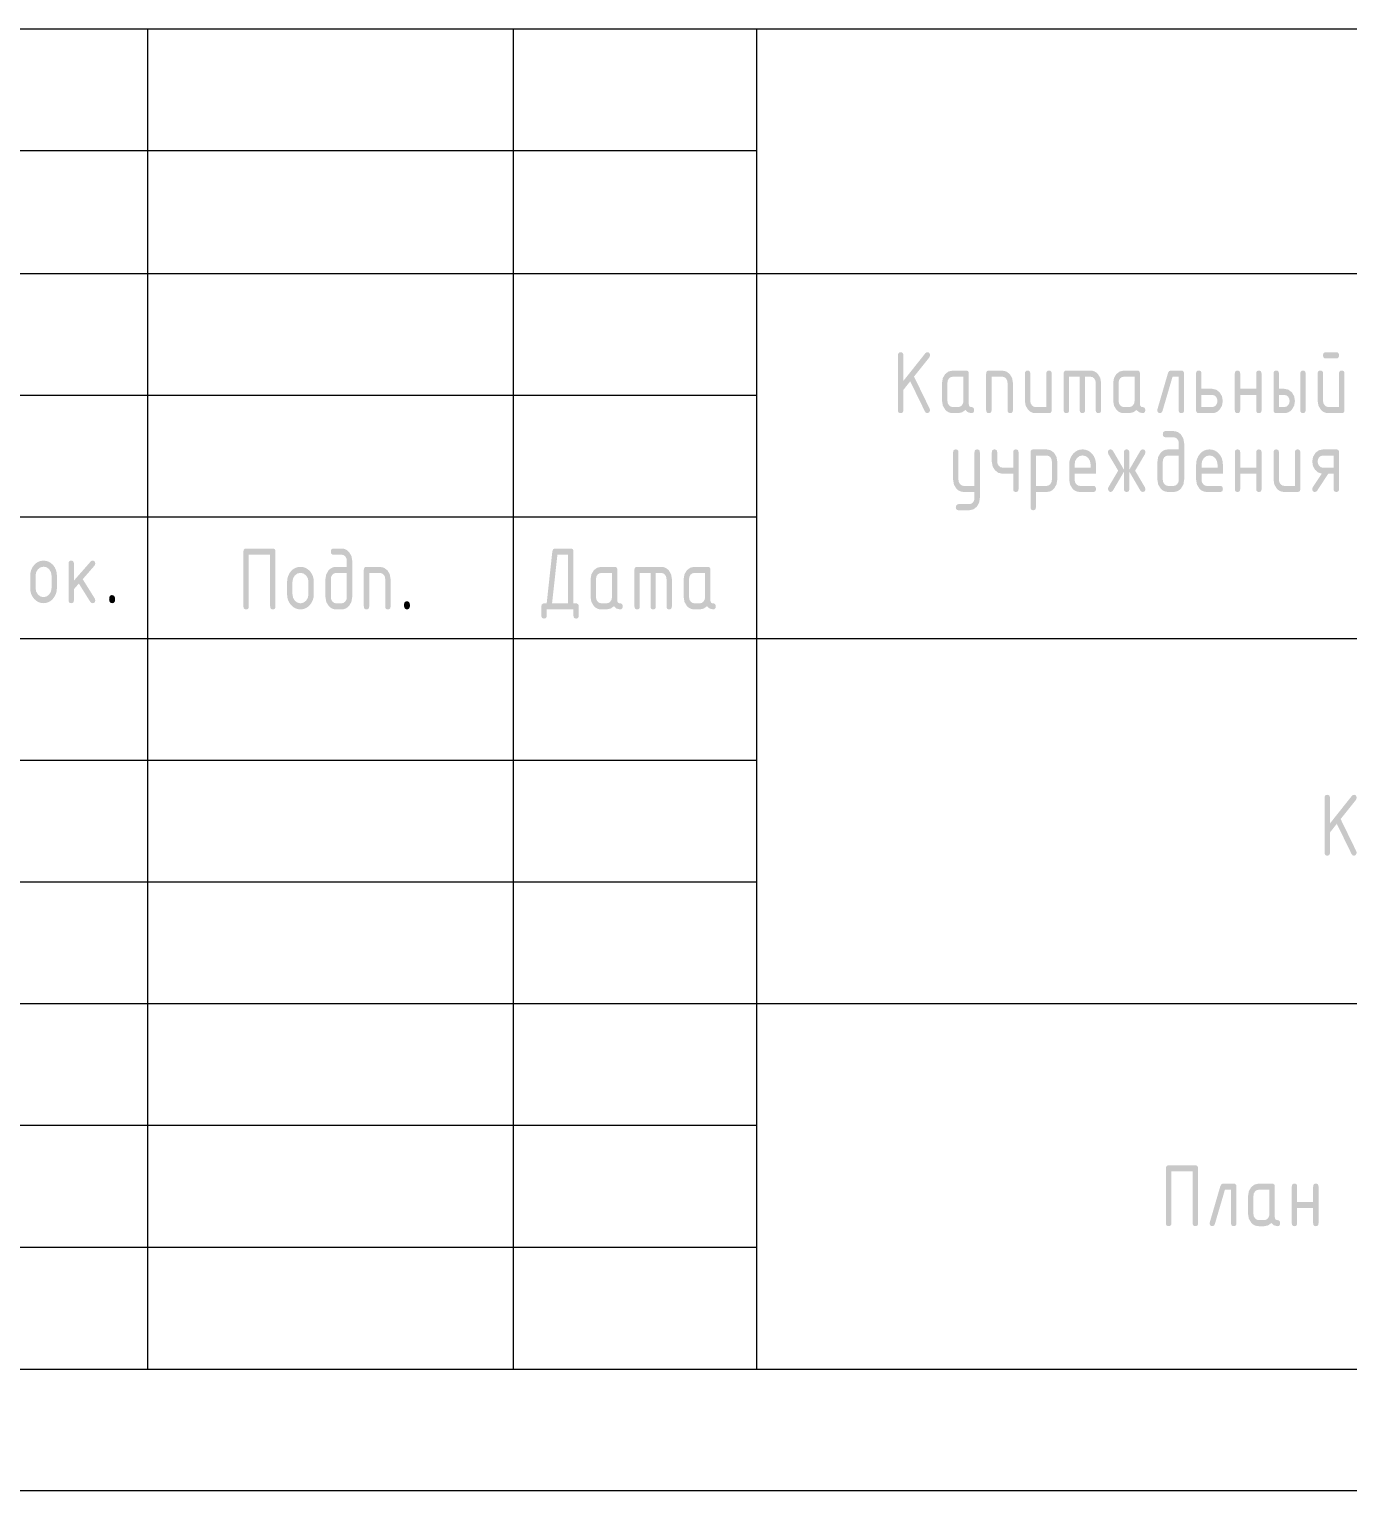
# Model space of a CAD drawing. Header units: millimetres. Extents: x 0 to 1189, y 0 to 841.
# Drawn here: x 1034.3 to 1088.4, y 0 to 60 of the extents above; entities that cross this region are included whole.
import ezdxf

# ---------------------------------------------------------------- set-up
doc = ezdxf.new("R2010")
doc.units = ezdxf.units.MM

msp = doc.modelspace()

# ---------------------------------------------------------------- hatches: boundary and pattern name
h = msp.add_hatch(color=7)
h.dxf.hatch_style = 2
h.paths.add_polyline_path([(1070.438742, 45.529523), (1070.15652, 45.172887), (1070.15652, 44.345513), (1070.149604, 44.291046), (1070.12889, 44.252909), (1070.094431, 44.230481), (1070.046277, 44.223143), (1069.997805, 44.230481), (1069.963181, 44.252909), (1069.942407, 44.291046), (1069.935483, 44.345513), (1069.935483, 46.594471), (1069.942407, 46.649455), (1069.963181, 46.688729), (1069.997805, 46.712294), (1070.046277, 46.720148), (1070.094431, 46.712294), (1070.12889, 46.688729), (1070.149604, 46.649455), (1070.15652, 46.594471), (1070.15652, 45.543304), (1071.058308, 46.678256), (1071.097996, 46.709744), (1071.144298, 46.720148), (1071.190858, 46.712294), (1071.2245, 46.688729), (1071.244912, 46.649455), (1071.251785, 46.594471), (1071.224224, 46.510687), (1070.595287, 45.724654), (1071.236351, 44.408351), (1071.251785, 44.345513), (1071.243999, 44.300933), (1071.21761, 44.261728), (1071.183434, 44.231894), (1071.144298, 44.223143), (1071.084836, 44.238853), (1071.04563, 44.285982)])
h = msp.add_hatch(color=7)
h.paths.add_polyline_path([(1088.267474, 45.847023), (1088.267474, 44.345513), (1088.260635, 44.291046), (1088.240051, 44.252909), (1088.205617, 44.230481), (1088.157231, 44.223143), (1087.60822, 44.223143), (1087.519587, 44.231739), (1087.438239, 44.258008), (1087.364437, 44.302673), (1087.298437, 44.366459), (1087.201699, 44.528792), (1087.169453, 44.722544), (1087.169453, 45.847023), (1087.176378, 45.902007), (1087.197152, 45.941281), (1087.231775, 45.964846), (1087.280247, 45.9727), (1087.328401, 45.964846), (1087.362861, 45.941281), (1087.383574, 45.902007), (1087.39049, 45.847023), (1087.39049, 44.722544), (1087.406407, 44.627322), (1087.454983, 44.547809), (1087.52602, 44.489862), (1087.60822, 44.47119), (1088.046988, 44.47119), (1088.046988, 45.847023), (1088.053904, 45.902007), (1088.074617, 45.941281), (1088.109077, 45.964846), (1088.157231, 45.9727), (1088.205617, 45.964846), (1088.240051, 45.941281), (1088.260635, 45.902007)])
h.paths.add_polyline_path([(1087.936745, 46.468794), (1087.497977, 46.468794), (1087.451417, 46.476649), (1087.417776, 46.500213), (1087.397363, 46.539488), (1087.39049, 46.594471), (1087.397363, 46.649455), (1087.417776, 46.688729), (1087.451417, 46.712294), (1087.497977, 46.720148), (1087.936745, 46.720148), (1087.984899, 46.712294), (1088.019358, 46.688729), (1088.040072, 46.649455), (1088.046988, 46.594471), (1088.040072, 46.539488), (1088.019358, 46.500213), (1087.984899, 46.476649)])
h = msp.add_hatch(color=7)
h.paths.add_polyline_path([(1072.6241, 45.718039), (1072.185333, 45.718039), (1072.100239, 45.699987), (1072.028787, 45.648035), (1071.983105, 45.566868), (1071.967603, 45.469992), (1071.967603, 44.722544), (1071.983519, 44.626908), (1072.032095, 44.544502), (1072.103133, 44.489449), (1072.185333, 44.47119), (1072.40637, 44.47119), (1072.48981, 44.489449), (1072.559608, 44.544502), (1072.607977, 44.625668), (1072.6241, 44.722544)])
h.paths.add_polyline_path([(1073.062867, 44.345513), (1073.055994, 44.291046), (1073.035582, 44.252909), (1073.001941, 44.230481), (1072.95538, 44.223143), (1072.81482, 44.254976), (1072.704026, 44.352128), (1072.567807, 44.254976), (1072.40637, 44.223143), (1072.185333, 44.223143), (1072.096699, 44.231739), (1072.015352, 44.258008), (1071.941549, 44.302673), (1071.87555, 44.366459), (1071.778811, 44.527345), (1071.746565, 44.722544), (1071.746565, 45.469992), (1071.778811, 45.663744), (1071.87555, 45.826077), (1072.015352, 45.933082), (1072.185333, 45.969393), (1072.734343, 45.969393), (1072.782729, 45.96159), (1072.817163, 45.938387), (1072.837748, 45.900095), (1072.844586, 45.847023), (1072.844586, 44.596867), (1072.851511, 44.541883), (1072.872285, 44.502609), (1072.906908, 44.479045), (1072.95538, 44.47119), (1073.001941, 44.463335), (1073.035582, 44.439771), (1073.055994, 44.400497)])
h = msp.add_hatch(color=7)
h.dxf.hatch_style = 2
h.paths.add_polyline_path([(1073.557648, 44.345513), (1073.557648, 45.847023), (1073.564572, 45.900095), (1073.585346, 45.938387), (1073.619969, 45.96159), (1073.668442, 45.969393), (1074.217452, 45.969393), (1074.384953, 45.933082), (1074.527235, 45.826077), (1074.623491, 45.663744), (1074.655669, 45.469992), (1074.655669, 44.345513), (1074.64883, 44.291046), (1074.628246, 44.252909), (1074.593812, 44.230481), (1074.545425, 44.223143), (1074.497272, 44.230481), (1074.462812, 44.252909), (1074.442098, 44.291046), (1074.435182, 44.345513), (1074.435182, 45.469992), (1074.419404, 45.566868), (1074.373446, 45.648035), (1074.302477, 45.701434), (1074.217452, 45.718039), (1073.778685, 45.718039), (1073.778685, 44.345513), (1073.771769, 44.291046), (1073.751055, 44.252909), (1073.716596, 44.230481), (1073.668442, 44.223143), (1073.619969, 44.230481), (1073.585346, 44.252909), (1073.564572, 44.291046)])
h = msp.add_hatch(color=7)
h.dxf.hatch_style = 2
h.paths.add_polyline_path([(1076.246763, 45.847023), (1076.246763, 44.345513), (1076.239924, 44.291046), (1076.21934, 44.252909), (1076.184906, 44.230481), (1076.13652, 44.223143), (1075.587509, 44.223143), (1075.498876, 44.231739), (1075.417528, 44.258008), (1075.343726, 44.302673), (1075.277726, 44.366459), (1075.180988, 44.527345), (1075.148742, 44.722544), (1075.148742, 45.847023), (1075.155667, 45.900095), (1075.176441, 45.938387), (1075.211064, 45.96159), (1075.259536, 45.969393), (1075.30769, 45.96159), (1075.34215, 45.938387), (1075.362863, 45.900095), (1075.369779, 45.847023), (1075.369779, 44.722544), (1075.385696, 44.626908), (1075.434271, 44.544502), (1075.505309, 44.489449), (1075.587509, 44.47119), (1076.026277, 44.47119), (1076.026277, 45.847023), (1076.033193, 45.900095), (1076.053906, 45.938387), (1076.088366, 45.96159), (1076.13652, 45.969393), (1076.184906, 45.96159), (1076.21934, 45.938387), (1076.239924, 45.900095)])
h = msp.add_hatch(color=7)
h.dxf.hatch_style = 2
h.paths.add_polyline_path([(1076.850631, 45.969393), (1077.837857, 45.969393), (1077.926344, 45.960255), (1078.00708, 45.933082), (1078.080788, 45.888235), (1078.148191, 45.826077), (1078.244447, 45.663744), (1078.276624, 45.469992), (1078.276624, 44.345513), (1078.269708, 44.291046), (1078.248995, 44.252909), (1078.214535, 44.230481), (1078.166381, 44.223143), (1078.117995, 44.230481), (1078.083561, 44.252909), (1078.062977, 44.291046), (1078.056138, 44.345513), (1078.056138, 45.469992), (1078.04036, 45.566868), (1077.994402, 45.648035), (1077.923364, 45.701434), (1077.837857, 45.718039), (1077.617371, 45.718039), (1077.617371, 44.345513), (1077.610455, 44.291046), (1077.589741, 44.252909), (1077.555282, 44.230481), (1077.507128, 44.223143), (1077.460335, 44.230481), (1077.426719, 44.252909), (1077.406436, 44.291046), (1077.399641, 44.345513), (1077.399641, 45.718039), (1076.960874, 45.718039), (1076.960874, 44.345513), (1076.953958, 44.291046), (1076.933244, 44.252909), (1076.898784, 44.230481), (1076.850631, 44.223143), (1076.802158, 44.230481), (1076.767535, 44.252909), (1076.746761, 44.291046), (1076.739836, 44.345513), (1076.739836, 45.847023), (1076.746761, 45.900095), (1076.767535, 45.938387), (1076.802158, 45.96159)])
h = msp.add_hatch(color=7)
h.paths.add_polyline_path([(1079.65154, 45.718039), (1079.212773, 45.718039), (1079.127679, 45.699987), (1079.056228, 45.648035), (1079.010546, 45.566868), (1078.995043, 45.469992), (1078.995043, 44.722544), (1079.010959, 44.626908), (1079.059535, 44.544502), (1079.130573, 44.489449), (1079.212773, 44.47119), (1079.43381, 44.47119), (1079.51725, 44.489449), (1079.587048, 44.544502), (1079.635417, 44.625668), (1079.65154, 44.722544)])
h.paths.add_polyline_path([(1080.090307, 44.345513), (1080.083434, 44.291046), (1080.063022, 44.252909), (1080.029381, 44.230481), (1079.98282, 44.223143), (1079.84226, 44.254976), (1079.731466, 44.352128), (1079.595247, 44.254976), (1079.43381, 44.223143), (1079.212773, 44.223143), (1079.124139, 44.231739), (1079.042792, 44.258008), (1078.968989, 44.302673), (1078.90299, 44.366459), (1078.806251, 44.527345), (1078.774005, 44.722544), (1078.774005, 45.469992), (1078.806251, 45.663744), (1078.90299, 45.826077), (1079.042792, 45.933082), (1079.212773, 45.969393), (1079.761783, 45.969393), (1079.810169, 45.96159), (1079.844603, 45.938387), (1079.865188, 45.900095), (1079.872026, 45.847023), (1079.872026, 44.596867), (1079.878951, 44.541883), (1079.899725, 44.502609), (1079.934348, 44.479045), (1079.98282, 44.47119), (1080.029381, 44.463335), (1080.063022, 44.439771), (1080.083434, 44.400497)])
h = msp.add_hatch(color=7)
h.dxf.hatch_style = 2
h.paths.add_polyline_path([(1081.134098, 45.969393), (1081.572866, 45.969393), (1081.621252, 45.96159), (1081.655686, 45.938387), (1081.67627, 45.900095), (1081.683109, 45.847023), (1081.683109, 44.345513), (1081.67627, 44.291046), (1081.655686, 44.252909), (1081.621252, 44.230481), (1081.572866, 44.223143), (1081.524712, 44.230481), (1081.490252, 44.252909), (1081.469538, 44.291046), (1081.462622, 44.345513), (1081.462622, 45.718039), (1081.210717, 45.718039), (1080.796754, 44.306928), (1080.759961, 44.244158), (1080.695882, 44.223143), (1080.64741, 44.230998), (1080.612786, 44.254562), (1080.592012, 44.293837), (1080.585088, 44.34882), (1080.591702, 44.387405), (1081.023855, 45.86797), (1081.067401, 45.944933)])
h = msp.add_hatch(color=7)
h.paths.add_polyline_path([(1083.274203, 44.722544), (1083.242026, 44.528792), (1083.14577, 44.366459), (1083.07977, 44.302673), (1083.005968, 44.258008), (1082.92462, 44.231739), (1082.835987, 44.223143), (1082.286976, 44.223143), (1082.238504, 44.230481), (1082.203881, 44.252909), (1082.183107, 44.291046), (1082.176182, 44.345513), (1082.176182, 45.847023), (1082.183107, 45.900095), (1082.203881, 45.938387), (1082.238504, 45.96159), (1082.286976, 45.969393), (1082.33513, 45.96159), (1082.36959, 45.938387), (1082.390303, 45.900095), (1082.397219, 45.847023), (1082.397219, 45.221945), (1082.835987, 45.221945), (1083.005968, 45.185221), (1083.14577, 45.075322), (1083.242026, 44.915883)])
h.paths.add_polyline_path([(1083.053717, 44.722544), (1083.037938, 44.81942), (1082.991981, 44.900587), (1082.921012, 44.952745), (1082.835987, 44.970591), (1082.397219, 44.970591), (1082.397219, 44.47119), (1082.835987, 44.47119), (1082.919427, 44.489449), (1082.989225, 44.544502), (1083.037594, 44.625668)])
h = msp.add_hatch(color=7)
h.dxf.hatch_style = 2
h.paths.add_polyline_path([(1083.988314, 44.970591), (1083.988314, 44.345513), (1083.981398, 44.291046), (1083.960684, 44.252909), (1083.926224, 44.230481), (1083.878071, 44.223143), (1083.829598, 44.230481), (1083.794975, 44.252909), (1083.774201, 44.291046), (1083.767276, 44.345513), (1083.767276, 45.847023), (1083.774201, 45.900095), (1083.794975, 45.938387), (1083.829598, 45.96159), (1083.878071, 45.969393), (1083.926224, 45.96159), (1083.960684, 45.938387), (1083.981398, 45.900095), (1083.988314, 45.847023), (1083.988314, 45.221945), (1084.644811, 45.221945), (1084.644811, 45.847023), (1084.651727, 45.900095), (1084.672441, 45.938387), (1084.7069, 45.96159), (1084.755054, 45.969393), (1084.80344, 45.96159), (1084.837874, 45.938387), (1084.858459, 45.900095), (1084.865297, 45.847023), (1084.865297, 44.345513), (1084.858459, 44.291046), (1084.837874, 44.252909), (1084.80344, 44.230481), (1084.755054, 44.223143), (1084.7069, 44.230481), (1084.672441, 44.252909), (1084.651727, 44.291046), (1084.644811, 44.345513), (1084.644811, 44.970591)])
h = msp.add_hatch(color=7)
h.paths.add_polyline_path([(1086.235905, 44.722544), (1086.204073, 44.528792), (1086.110228, 44.366459), (1086.042239, 44.302673), (1085.967326, 44.258008), (1085.885591, 44.231739), (1085.797138, 44.223143), (1085.469165, 44.223143), (1085.420692, 44.230481), (1085.386069, 44.252909), (1085.365295, 44.291046), (1085.358371, 44.345513), (1085.358371, 45.847023), (1085.365295, 45.900095), (1085.386069, 45.938387), (1085.420692, 45.96159), (1085.469165, 45.969393), (1085.517319, 45.96159), (1085.551778, 45.938387), (1085.572492, 45.900095), (1085.579408, 45.847023), (1085.579408, 45.221945), (1085.797138, 45.221945), (1085.967326, 45.185634), (1086.110228, 45.078629), (1086.204073, 44.916296)])
h.paths.add_polyline_path([(1086.018175, 44.722544), (1086.002052, 44.81942), (1085.953683, 44.900587), (1085.882439, 44.952745), (1085.797138, 44.970591), (1085.579408, 44.970591), (1085.579408, 44.47119), (1085.797138, 44.47119), (1085.882439, 44.489449), (1085.953683, 44.544502), (1086.002052, 44.625668)])
h.paths.add_polyline_path([(1086.456391, 45.847023), (1086.463316, 45.900095), (1086.48409, 45.938387), (1086.518713, 45.96159), (1086.567186, 45.969393), (1086.613746, 45.96159), (1086.647388, 45.938387), (1086.6678, 45.900095), (1086.674673, 45.847023), (1086.674673, 44.345513), (1086.6678, 44.291046), (1086.647388, 44.252909), (1086.613746, 44.230481), (1086.567186, 44.223143), (1086.518713, 44.230481), (1086.48409, 44.252909), (1086.463316, 44.291046), (1086.456391, 44.345513)])
h = msp.add_hatch(color=7)
h.paths.add_polyline_path([(1081.688261, 42.985768), (1081.688261, 41.487565), (1081.656084, 41.293813), (1081.559828, 41.13148), (1081.491968, 41.067694), (1081.417546, 41.023028), (1081.336818, 40.996759), (1081.250045, 40.988164), (1081.029008, 40.988164), (1080.940374, 40.996759), (1080.859027, 41.023028), (1080.785224, 41.067694), (1080.719225, 41.13148), (1080.622486, 41.293813), (1080.59024, 41.487565), (1080.59024, 42.235013), (1080.622486, 42.428765), (1080.719225, 42.591098), (1080.786387, 42.653256), (1080.86006, 42.698103), (1080.940762, 42.725276), (1081.029008, 42.734414), (1081.467775, 42.734414), (1081.467775, 42.985768), (1081.451997, 43.082851), (1081.406039, 43.163811), (1081.33507, 43.215969), (1081.250045, 43.233815), (1080.918765, 43.233815), (1080.872204, 43.24167), (1080.838563, 43.265234), (1080.818151, 43.304508), (1080.811278, 43.359492), (1080.818151, 43.414476), (1080.838563, 43.45375), (1080.872204, 43.477314), (1080.918765, 43.485169), (1081.250045, 43.485169), (1081.338679, 43.476057), (1081.420026, 43.448651), (1081.493829, 43.402849), (1081.559828, 43.338546), (1081.656084, 43.179314)])
h.paths.add_polyline_path([(1081.467775, 41.487565), (1081.467775, 42.48306), (1081.029008, 42.48306), (1080.943914, 42.465007), (1080.872463, 42.413055), (1080.826781, 42.331889), (1080.811278, 42.235013), (1080.811278, 41.487565), (1080.827194, 41.391929), (1080.87577, 41.309522), (1080.946808, 41.25447), (1081.029008, 41.236211), (1081.250045, 41.236211), (1081.333485, 41.25447), (1081.403283, 41.309522), (1081.451652, 41.390689)])
h = msp.add_hatch(color=7)
h.dxf.hatch_style = 2
h.paths.add_polyline_path([(1073.077856, 40.732951), (1073.077856, 40.988164), (1072.639088, 40.988164), (1072.550455, 40.996759), (1072.469107, 41.023028), (1072.395305, 41.067694), (1072.329305, 41.13148), (1072.232567, 41.293813), (1072.200321, 41.487565), (1072.200321, 42.612044), (1072.207246, 42.665116), (1072.22802, 42.703408), (1072.262643, 42.726611), (1072.311115, 42.734414), (1072.359269, 42.726611), (1072.393729, 42.703408), (1072.414442, 42.665116), (1072.421358, 42.612044), (1072.421358, 41.487565), (1072.437275, 41.391929), (1072.485851, 41.309522), (1072.556888, 41.25447), (1072.639088, 41.236211), (1073.077856, 41.236211), (1073.077856, 42.612044), (1073.084772, 42.665116), (1073.105485, 42.703408), (1073.139945, 42.726611), (1073.188099, 42.734414), (1073.236485, 42.726611), (1073.270919, 42.703408), (1073.291503, 42.665116), (1073.298342, 42.612044), (1073.298342, 40.73681), (1073.266509, 40.542851), (1073.172665, 40.380725), (1073.032863, 40.273513), (1072.862882, 40.237409), (1072.421358, 40.237409), (1072.372972, 40.245264), (1072.338538, 40.268828), (1072.317954, 40.308102), (1072.311115, 40.363086), (1072.318626, 40.408079), (1072.344739, 40.450178), (1072.379535, 40.478772), (1072.421358, 40.488763), (1072.860126, 40.488763), (1072.945151, 40.505368), (1073.01612, 40.558767), (1073.062077, 40.636764)])
h = msp.add_hatch(color=7)
h.dxf.hatch_style = 2
h.paths.add_polyline_path([(1074.887711, 42.612044), (1074.887711, 41.110534), (1074.880872, 41.056067), (1074.860288, 41.01793), (1074.825854, 40.995502), (1074.777468, 40.988164), (1074.729314, 40.995502), (1074.694854, 41.01793), (1074.674141, 41.056067), (1074.667225, 41.110534), (1074.667225, 41.735612), (1074.228457, 41.735612), (1074.06075, 41.771923), (1073.918674, 41.878928), (1073.821936, 42.038918), (1073.78969, 42.227847), (1073.78969, 42.612044), (1073.796615, 42.665116), (1073.817389, 42.703408), (1073.852012, 42.726611), (1073.900484, 42.734414), (1073.948638, 42.726611), (1073.983098, 42.703408), (1074.003811, 42.665116), (1074.010727, 42.612044), (1074.010727, 42.23832), (1074.026644, 42.141651), (1074.075219, 42.060278), (1074.146257, 42.005225), (1074.228457, 41.986966), (1074.667225, 41.986966), (1074.667225, 42.612044), (1074.674141, 42.665116), (1074.694854, 42.703408), (1074.729314, 42.726611), (1074.777468, 42.734414), (1074.825854, 42.726611), (1074.860288, 42.703408), (1074.880872, 42.665116)])
h = msp.add_hatch(color=7)
h.paths.add_polyline_path([(1075.379059, 42.612044), (1075.385984, 42.665116), (1075.406757, 42.703408), (1075.441381, 42.726611), (1075.489853, 42.734414), (1076.038864, 42.734414), (1076.208845, 42.698103), (1076.348647, 42.591098), (1076.444903, 42.428765), (1076.47708, 42.235013), (1076.47708, 41.487565), (1076.444903, 41.293813), (1076.348647, 41.13148), (1076.282647, 41.067694), (1076.208845, 41.023028), (1076.127497, 40.996759), (1076.038864, 40.988164), (1075.600096, 40.988164), (1075.600096, 40.359779), (1075.59318, 40.306707), (1075.572467, 40.268415), (1075.538007, 40.245212), (1075.489853, 40.237409), (1075.441381, 40.245212), (1075.406757, 40.268415), (1075.385984, 40.306707), (1075.379059, 40.359779)])
h.paths.add_polyline_path([(1075.600096, 42.48306), (1075.600096, 41.236211), (1076.038864, 41.236211), (1076.122304, 41.25447), (1076.192101, 41.309522), (1076.240471, 41.390689), (1076.256594, 41.487565), (1076.256594, 42.235013), (1076.240815, 42.331889), (1076.194857, 42.413055), (1076.123889, 42.466454), (1076.038864, 42.48306)])
h = msp.add_hatch(color=7)
h.paths.add_polyline_path([(1077.517438, 42.486367), (1077.390728, 42.45984), (1077.284274, 42.378329), (1077.212685, 42.257268), (1077.189465, 42.112643), (1077.189465, 41.986966), (1077.845963, 41.986966), (1077.845963, 42.112643), (1077.822743, 42.257268), (1077.751153, 42.378329), (1077.644424, 42.45984)])
h.paths.add_polyline_path([(1077.189465, 41.735612), (1077.189465, 41.487565), (1077.205381, 41.391929), (1077.253957, 41.309522), (1077.324995, 41.25447), (1077.407195, 41.236211), (1077.956206, 41.236211), (1078.004592, 41.228356), (1078.039026, 41.204792), (1078.05961, 41.165517), (1078.066449, 41.110534), (1078.05961, 41.056067), (1078.039026, 41.01793), (1078.004592, 40.995502), (1077.956206, 40.988164), (1077.407195, 40.988164), (1077.318561, 40.996759), (1077.237214, 41.023028), (1077.163412, 41.067694), (1077.097412, 41.13148), (1077.000674, 41.292366), (1076.968428, 41.487565), (1076.968428, 42.109336), (1076.978281, 42.235177), (1077.007977, 42.350837), (1077.057725, 42.456679), (1077.127729, 42.553064), (1077.212418, 42.632792), (1077.305427, 42.689421), (1077.407014, 42.723209), (1077.517438, 42.734414), (1077.628095, 42.72326), (1077.729656, 42.689834), (1077.822536, 42.634188), (1077.907147, 42.556371), (1077.977384, 42.459986), (1078.027106, 42.354144), (1078.056673, 42.238484), (1078.066449, 42.112643), (1078.066449, 41.735612)])
h = msp.add_hatch(color=7)
h.dxf.hatch_style = 2
h.paths.add_polyline_path([(1079.217601, 41.822704), (1078.760093, 41.040529), (1078.72137, 41.001324), (1078.668591, 40.988164), (1078.626561, 40.996432), (1078.591972, 41.022891), (1078.557797, 41.110534), (1078.576538, 41.179987), (1078.978374, 41.861289), (1078.576538, 42.538733), (1078.557797, 42.612044), (1078.564721, 42.665116), (1078.585495, 42.703408), (1078.620119, 42.726611), (1078.668591, 42.734414), (1078.72137, 42.721254), (1078.760093, 42.682048), (1079.217601, 41.899874), (1079.217601, 42.612044), (1079.224397, 42.665116), (1079.24468, 42.703408), (1079.278295, 42.726611), (1079.325088, 42.734414), (1079.373242, 42.726611), (1079.407702, 42.703408), (1079.428415, 42.665116), (1079.435331, 42.612044), (1079.435331, 41.899874), (1079.892289, 42.682048), (1079.931494, 42.721254), (1079.984342, 42.734414), (1080.032496, 42.726611), (1080.066955, 42.703408), (1080.087669, 42.665116), (1080.094585, 42.612044), (1080.076395, 42.538733), (1079.674559, 41.861289), (1080.076395, 41.179987), (1080.094585, 41.110534), (1080.087669, 41.056067), (1080.066955, 41.01793), (1080.032496, 40.995502), (1079.984342, 40.988164), (1079.931494, 41.001324), (1079.892289, 41.040529), (1079.435331, 41.822704), (1079.435331, 41.110534), (1079.428415, 41.056067), (1079.407702, 41.01793), (1079.373242, 40.995502), (1079.325088, 40.988164), (1079.278295, 40.995502), (1079.24468, 41.01793), (1079.224397, 41.056067), (1079.217601, 41.110534)])
h = msp.add_hatch(color=7)
h.paths.add_polyline_path([(1082.72862, 42.486367), (1082.601909, 42.45984), (1082.495456, 42.378329), (1082.423867, 42.257268), (1082.400647, 42.112643), (1082.400647, 41.986966), (1083.057144, 41.986966), (1083.057144, 42.112643), (1083.033924, 42.257268), (1082.962335, 42.378329), (1082.855606, 42.45984)])
h.paths.add_polyline_path([(1082.400647, 41.735612), (1082.400647, 41.487565), (1082.416563, 41.391929), (1082.465139, 41.309522), (1082.536177, 41.25447), (1082.618377, 41.236211), (1083.167387, 41.236211), (1083.215773, 41.228356), (1083.250207, 41.204792), (1083.270792, 41.165517), (1083.27763, 41.110534), (1083.270792, 41.056067), (1083.250207, 41.01793), (1083.215773, 40.995502), (1083.167387, 40.988164), (1082.618377, 40.988164), (1082.529743, 40.996759), (1082.448396, 41.023028), (1082.374593, 41.067694), (1082.308594, 41.13148), (1082.211855, 41.292366), (1082.179609, 41.487565), (1082.179609, 42.109336), (1082.189462, 42.235177), (1082.219159, 42.350837), (1082.268906, 42.456679), (1082.338911, 42.553064), (1082.4236, 42.632792), (1082.516609, 42.689421), (1082.618196, 42.723209), (1082.72862, 42.734414), (1082.839276, 42.72326), (1082.940838, 42.689834), (1083.033717, 42.634188), (1083.118329, 42.556371), (1083.188566, 42.459986), (1083.238287, 42.354144), (1083.267855, 42.238484), (1083.27763, 42.112643), (1083.27763, 41.735612)])
h = msp.add_hatch(color=7)
h.dxf.hatch_style = 2
h.paths.add_polyline_path([(1083.990016, 41.735612), (1083.990016, 41.110534), (1083.9831, 41.056067), (1083.962386, 41.01793), (1083.927926, 40.995502), (1083.879773, 40.988164), (1083.8313, 40.995502), (1083.796677, 41.01793), (1083.775903, 41.056067), (1083.768978, 41.110534), (1083.768978, 42.612044), (1083.775903, 42.665116), (1083.796677, 42.703408), (1083.8313, 42.726611), (1083.879773, 42.734414), (1083.927926, 42.726611), (1083.962386, 42.703408), (1083.9831, 42.665116), (1083.990016, 42.612044), (1083.990016, 41.986966), (1084.646513, 41.986966), (1084.646513, 42.612044), (1084.653429, 42.665116), (1084.674143, 42.703408), (1084.708602, 42.726611), (1084.756756, 42.734414), (1084.805142, 42.726611), (1084.839576, 42.703408), (1084.860161, 42.665116), (1084.866999, 42.612044), (1084.866999, 41.110534), (1084.860161, 41.056067), (1084.839576, 41.01793), (1084.805142, 40.995502), (1084.756756, 40.988164), (1084.708602, 40.995502), (1084.674143, 41.01793), (1084.653429, 41.056067), (1084.646513, 41.110534), (1084.646513, 41.735612)])
h = msp.add_hatch(color=7)
h.dxf.hatch_style = 2
h.paths.add_polyline_path([(1086.456368, 42.612044), (1086.456368, 41.110534), (1086.449529, 41.056067), (1086.428945, 41.01793), (1086.394511, 40.995502), (1086.346125, 40.988164), (1085.797115, 40.988164), (1085.708481, 40.996759), (1085.627134, 41.023028), (1085.553331, 41.067694), (1085.487332, 41.13148), (1085.390593, 41.292366), (1085.358347, 41.487565), (1085.358347, 42.612044), (1085.365272, 42.665116), (1085.386046, 42.703408), (1085.420669, 42.726611), (1085.469141, 42.734414), (1085.517295, 42.726611), (1085.551755, 42.703408), (1085.572468, 42.665116), (1085.579384, 42.612044), (1085.579384, 41.487565), (1085.595301, 41.391929), (1085.643877, 41.309522), (1085.714915, 41.25447), (1085.797115, 41.236211), (1086.235882, 41.236211), (1086.235882, 42.612044), (1086.242798, 42.665116), (1086.263512, 42.703408), (1086.297971, 42.726611), (1086.346125, 42.734414), (1086.394511, 42.726611), (1086.428945, 42.703408), (1086.449529, 42.665116)])
h = msp.add_hatch(color=7)
h.paths.add_polyline_path([(1087.337425, 41.738919), (1087.183912, 41.792318), (1087.05851, 41.903181), (1086.975415, 42.056075), (1086.947716, 42.235013), (1086.979962, 42.428765), (1087.0767, 42.591098), (1087.216502, 42.698103), (1087.386483, 42.734414), (1087.935494, 42.734414), (1087.98388, 42.726611), (1088.018314, 42.703408), (1088.038898, 42.665116), (1088.045737, 42.612044), (1088.045737, 41.110534), (1088.038898, 41.056067), (1088.018314, 41.01793), (1087.98388, 40.995502), (1087.935494, 40.988164), (1087.88734, 40.995502), (1087.85288, 41.01793), (1087.832167, 41.056067), (1087.825251, 41.110534), (1087.825251, 41.735612), (1087.604213, 41.735612), (1087.147256, 41.037222), (1087.107224, 40.999464), (1087.05851, 40.988164), (1087.010038, 40.995502), (1086.975415, 41.01793), (1086.954641, 41.056067), (1086.947716, 41.110534), (1086.969213, 41.187153)])
h.paths.add_polyline_path([(1087.168753, 42.235013), (1087.18467, 42.139377), (1087.233246, 42.05697), (1087.304283, 42.001918), (1087.386483, 41.983659), (1087.825251, 41.983659), (1087.825251, 42.48306), (1087.386483, 42.48306), (1087.30139, 42.465007), (1087.229938, 42.413055), (1087.184256, 42.331889)])
h = msp.add_hatch(color=7)
h.dxf.hatch_style = 2
h.paths.add_polyline_path([(1043.170108, 38.665574), (1044.268129, 38.665574), (1044.314689, 38.657719), (1044.34833, 38.634155), (1044.368743, 38.594881), (1044.375616, 38.539897), (1044.375616, 36.290939), (1044.368743, 36.236472), (1044.34833, 36.198335), (1044.314689, 36.175907), (1044.268129, 36.168569), (1044.219656, 36.175907), (1044.185033, 36.198335), (1044.164259, 36.236472), (1044.157334, 36.290939), (1044.157334, 38.41422), (1043.280351, 38.41422), (1043.280351, 36.290939), (1043.273435, 36.236472), (1043.252721, 36.198335), (1043.218262, 36.175907), (1043.170108, 36.168569), (1043.121635, 36.175907), (1043.087012, 36.198335), (1043.066238, 36.236472), (1043.059314, 36.290939), (1043.059314, 38.539897), (1043.066238, 38.594881), (1043.087012, 38.634155), (1043.121635, 38.657719)])
h = msp.add_hatch(color=7)
h.paths.add_polyline_path([(1047.526313, 38.166173), (1047.526313, 36.66797), (1047.494135, 36.474218), (1047.397879, 36.311885), (1047.33002, 36.248099), (1047.255597, 36.203433), (1047.17487, 36.177164), (1047.088096, 36.168569), (1046.867059, 36.168569), (1046.778425, 36.177164), (1046.697078, 36.203433), (1046.623276, 36.248099), (1046.557276, 36.311885), (1046.460538, 36.474218), (1046.428292, 36.66797), (1046.428292, 37.415418), (1046.460538, 37.60917), (1046.557276, 37.771503), (1046.624438, 37.833661), (1046.698112, 37.878508), (1046.778813, 37.905681), (1046.867059, 37.914819), (1047.305826, 37.914819), (1047.305826, 38.166173), (1047.290048, 38.263256), (1047.24409, 38.344216), (1047.173121, 38.396374), (1047.088096, 38.41422), (1046.756816, 38.41422), (1046.710256, 38.422075), (1046.676614, 38.445639), (1046.656202, 38.484913), (1046.649329, 38.539897), (1046.656202, 38.594881), (1046.676614, 38.634155), (1046.710256, 38.657719), (1046.756816, 38.665574), (1047.088096, 38.665574), (1047.17673, 38.656462), (1047.258077, 38.629056), (1047.33188, 38.583254), (1047.397879, 38.518951), (1047.494135, 38.359719)])
h.paths.add_polyline_path([(1047.305826, 36.66797), (1047.305826, 37.663465), (1046.867059, 37.663465), (1046.781965, 37.645413), (1046.710514, 37.59346), (1046.664832, 37.512294), (1046.649329, 37.415418), (1046.649329, 36.66797), (1046.665245, 36.572334), (1046.713821, 36.489927), (1046.784859, 36.434875), (1046.867059, 36.416616), (1047.088096, 36.416616), (1047.171537, 36.434875), (1047.241334, 36.489927), (1047.289703, 36.571094)])
h = msp.add_hatch(color=7)
h.paths.add_polyline_path([(1056.609975, 36.416616), (1056.70506, 36.41572), (1056.753843, 36.40945), (1056.811789, 36.370245), (1056.830461, 36.294246), (1056.830461, 35.917215), (1056.823545, 35.862231), (1056.802832, 35.822957), (1056.768372, 35.799393), (1056.720218, 35.791538), (1056.671832, 35.799393), (1056.637398, 35.822957), (1056.616814, 35.862231), (1056.609975, 35.917215), (1056.609975, 36.168569), (1055.514711, 36.168569), (1055.514711, 35.917215), (1055.507795, 35.862231), (1055.487081, 35.822957), (1055.452621, 35.799393), (1055.404468, 35.791538), (1055.355995, 35.799393), (1055.321372, 35.822957), (1055.300598, 35.862231), (1055.293673, 35.917215), (1055.293673, 36.294246), (1055.312552, 36.370245), (1055.370292, 36.40945), (1055.419006, 36.41572), (1055.511954, 36.416616), (1055.744567, 38.55037), (1055.776469, 38.636911), (1055.842684, 38.665574), (1056.502488, 38.665574), (1056.549049, 38.657719), (1056.58269, 38.634155), (1056.603102, 38.594881), (1056.609975, 38.539897)])
h.paths.add_polyline_path([(1056.391694, 36.416616), (1056.391694, 38.41422), (1055.953478, 38.41422), (1055.732441, 36.416616)])
h = msp.add_hatch(color=7)
h.paths.add_polyline_path([(1034.303765, 37.04434), (1034.303765, 37.543741), (1034.313618, 37.669582), (1034.343314, 37.785243), (1034.393062, 37.891085), (1034.463066, 37.98747), (1034.547755, 38.067198), (1034.640764, 38.123827), (1034.742351, 38.157614), (1034.852775, 38.16882), (1034.963432, 38.157666), (1035.064993, 38.12424), (1035.157873, 38.068593), (1035.242484, 37.990777), (1035.312721, 37.89434), (1035.362443, 37.788136), (1035.39201, 37.671494), (1035.401786, 37.543741), (1035.401786, 37.04434), (1035.391493, 36.920412), (1035.360789, 36.805733), (1035.309931, 36.700253), (1035.239177, 36.603919), (1035.156012, 36.524191), (1035.063339, 36.467562), (1034.961985, 36.433775), (1034.852775, 36.42257), (1034.742351, 36.433775), (1034.640764, 36.467562), (1034.547755, 36.524191), (1034.463066, 36.603919), (1034.393062, 36.700253), (1034.343314, 36.805733), (1034.313618, 36.920412)])
h.paths.add_polyline_path([(1035.181299, 37.047648), (1035.181299, 37.547049), (1035.15808, 37.690434), (1035.08649, 37.812734), (1034.979761, 37.894245), (1034.852775, 37.920773), (1034.726065, 37.894245), (1034.619611, 37.812734), (1034.548022, 37.690434), (1034.524802, 37.547049), (1034.524802, 37.047648), (1034.548022, 36.901851), (1034.619611, 36.782513), (1034.726065, 36.699073), (1034.852775, 36.670616), (1034.979761, 36.699073), (1035.08649, 36.782513), (1035.15808, 36.903298)])
h = msp.add_hatch(color=7)
h.dxf.hatch_style = 2
h.paths.add_polyline_path([(1036.098609, 37.34806), (1036.78873, 38.134093), (1036.822699, 38.160551), (1036.865349, 38.16882), (1036.913736, 38.161016), (1036.948169, 38.137814), (1036.968754, 38.099521), (1036.975592, 38.04645), (1036.966842, 37.998976), (1036.941968, 37.959358), (1036.460757, 37.407591), (1036.954646, 36.618251), (1036.975592, 36.544939), (1036.968754, 36.490472), (1036.948169, 36.452335), (1036.913736, 36.429908), (1036.865349, 36.42257), (1036.812502, 36.43573), (1036.773296, 36.474935), (1036.300905, 37.229549), (1036.098609, 36.995282), (1036.098609, 36.544939), (1036.091693, 36.490472), (1036.070979, 36.452335), (1036.03652, 36.429908), (1035.988366, 36.42257), (1035.939893, 36.429908), (1035.90527, 36.452335), (1035.884496, 36.490472), (1035.877572, 36.544939), (1035.877572, 38.04645), (1035.884496, 38.099521), (1035.90527, 38.137814), (1035.939893, 38.161016), (1035.988366, 38.16882), (1036.03652, 38.161016), (1036.070979, 38.137814), (1036.091693, 38.099521), (1036.098609, 38.04645)])
h = msp.add_hatch(color=7)
h.paths.add_polyline_path([(1044.852752, 36.79034), (1044.852752, 37.289741), (1044.862605, 37.415582), (1044.892302, 37.531242), (1044.942049, 37.637084), (1045.012053, 37.733469), (1045.096742, 37.813197), (1045.189751, 37.869826), (1045.291339, 37.903614), (1045.401763, 37.914819), (1045.512419, 37.903665), (1045.61398, 37.870239), (1045.70686, 37.814593), (1045.791472, 37.736776), (1045.861709, 37.64034), (1045.91143, 37.534136), (1045.940997, 37.417494), (1045.950773, 37.289741), (1045.950773, 36.79034), (1045.940481, 36.666411), (1045.909776, 36.551732), (1045.858918, 36.446252), (1045.788164, 36.349919), (1045.705, 36.270191), (1045.612327, 36.213562), (1045.510972, 36.179774), (1045.401763, 36.168569), (1045.291339, 36.179774), (1045.189751, 36.213562), (1045.096742, 36.270191), (1045.012053, 36.349919), (1044.942049, 36.446252), (1044.892302, 36.551732), (1044.862605, 36.666411)])
h.paths.add_polyline_path([(1045.730287, 36.793647), (1045.730287, 37.293048), (1045.707067, 37.436433), (1045.635478, 37.558734), (1045.528749, 37.640245), (1045.401763, 37.666772), (1045.275052, 37.640245), (1045.168598, 37.558734), (1045.097009, 37.436433), (1045.073789, 37.293048), (1045.073789, 36.793647), (1045.097009, 36.647851), (1045.168598, 36.528513), (1045.275052, 36.445072), (1045.401763, 36.416616), (1045.528749, 36.445072), (1045.635478, 36.528513), (1045.707067, 36.649298)])
h = msp.add_hatch(color=7)
h.dxf.hatch_style = 2
h.paths.add_polyline_path([(1048.003831, 36.290939), (1048.003831, 37.792449), (1048.010756, 37.845521), (1048.03153, 37.883813), (1048.066153, 37.907016), (1048.114626, 37.914819), (1048.663636, 37.914819), (1048.831137, 37.878508), (1048.973419, 37.771503), (1049.069675, 37.60917), (1049.101852, 37.415418), (1049.101852, 36.290939), (1049.095014, 36.236472), (1049.074429, 36.198335), (1049.039996, 36.175907), (1048.991609, 36.168569), (1048.943455, 36.175907), (1048.908996, 36.198335), (1048.888282, 36.236472), (1048.881366, 36.290939), (1048.881366, 37.415418), (1048.865588, 37.512294), (1048.81963, 37.59346), (1048.748661, 37.646859), (1048.663636, 37.663465), (1048.224869, 37.663465), (1048.224869, 36.290939), (1048.217953, 36.236472), (1048.197239, 36.198335), (1048.16278, 36.175907), (1048.114626, 36.168569), (1048.066153, 36.175907), (1048.03153, 36.198335), (1048.010756, 36.236472)])
h = msp.add_hatch(color=7)
h.paths.add_polyline_path([(1058.192743, 37.663465), (1057.753976, 37.663465), (1057.668882, 37.645413), (1057.597431, 37.59346), (1057.551749, 37.512294), (1057.536246, 37.415418), (1057.536246, 36.66797), (1057.552162, 36.572334), (1057.600738, 36.489927), (1057.671776, 36.434875), (1057.753976, 36.416616), (1057.975013, 36.416616), (1058.058453, 36.434875), (1058.128251, 36.489927), (1058.17662, 36.571094), (1058.192743, 36.66797)])
h.paths.add_polyline_path([(1058.63151, 36.290939), (1058.624637, 36.236472), (1058.604225, 36.198335), (1058.570584, 36.175907), (1058.524023, 36.168569), (1058.383464, 36.200402), (1058.272669, 36.297553), (1058.13645, 36.200402), (1057.975013, 36.168569), (1057.753976, 36.168569), (1057.665342, 36.177164), (1057.583995, 36.203433), (1057.510192, 36.248099), (1057.444193, 36.311885), (1057.347454, 36.472771), (1057.315208, 36.66797), (1057.315208, 37.415418), (1057.347454, 37.60917), (1057.444193, 37.771503), (1057.583995, 37.878508), (1057.753976, 37.914819), (1058.302986, 37.914819), (1058.351373, 37.907016), (1058.385806, 37.883813), (1058.406391, 37.845521), (1058.413229, 37.792449), (1058.413229, 36.542293), (1058.420154, 36.487309), (1058.440928, 36.448035), (1058.475551, 36.424471), (1058.524023, 36.416616), (1058.570584, 36.408761), (1058.604225, 36.385197), (1058.624637, 36.345922)])
h = msp.add_hatch(color=7)
h.dxf.hatch_style = 2
h.paths.add_polyline_path([(1059.22657, 37.914819), (1060.213796, 37.914819), (1060.302284, 37.905681), (1060.383019, 37.878508), (1060.456727, 37.833661), (1060.524131, 37.771503), (1060.620387, 37.60917), (1060.652564, 37.415418), (1060.652564, 36.290939), (1060.645648, 36.236472), (1060.624934, 36.198335), (1060.590475, 36.175907), (1060.542321, 36.168569), (1060.493934, 36.175907), (1060.459501, 36.198335), (1060.438916, 36.236472), (1060.432078, 36.290939), (1060.432078, 37.415418), (1060.416299, 37.512294), (1060.370342, 37.59346), (1060.299304, 37.646859), (1060.213796, 37.663465), (1059.99331, 37.663465), (1059.99331, 36.290939), (1059.986394, 36.236472), (1059.965681, 36.198335), (1059.931221, 36.175907), (1059.883067, 36.168569), (1059.836274, 36.175907), (1059.802659, 36.198335), (1059.782376, 36.236472), (1059.77558, 36.290939), (1059.77558, 37.663465), (1059.336813, 37.663465), (1059.336813, 36.290939), (1059.329897, 36.236472), (1059.309183, 36.198335), (1059.274724, 36.175907), (1059.22657, 36.168569), (1059.178097, 36.175907), (1059.143474, 36.198335), (1059.1227, 36.236472), (1059.115776, 36.290939), (1059.115776, 37.792449), (1059.1227, 37.845521), (1059.143474, 37.883813), (1059.178097, 37.907016)])
h = msp.add_hatch(color=7)
h.paths.add_polyline_path([(1062.014845, 37.663465), (1061.576078, 37.663465), (1061.490984, 37.645413), (1061.419533, 37.59346), (1061.373851, 37.512294), (1061.358348, 37.415418), (1061.358348, 36.66797), (1061.374264, 36.572334), (1061.42284, 36.489927), (1061.493878, 36.434875), (1061.576078, 36.416616), (1061.797115, 36.416616), (1061.880556, 36.434875), (1061.950353, 36.489927), (1061.998722, 36.571094), (1062.014845, 36.66797)])
h.paths.add_polyline_path([(1062.453613, 36.290939), (1062.44674, 36.236472), (1062.426328, 36.198335), (1062.392686, 36.175907), (1062.346126, 36.168569), (1062.205566, 36.200402), (1062.094772, 36.297553), (1061.958553, 36.200402), (1061.797115, 36.168569), (1061.576078, 36.168569), (1061.487444, 36.177164), (1061.406097, 36.203433), (1061.332295, 36.248099), (1061.266295, 36.311885), (1061.169557, 36.472771), (1061.137311, 36.66797), (1061.137311, 37.415418), (1061.169557, 37.60917), (1061.266295, 37.771503), (1061.406097, 37.878508), (1061.576078, 37.914819), (1062.125088, 37.914819), (1062.173475, 37.907016), (1062.207909, 37.883813), (1062.228493, 37.845521), (1062.235332, 37.792449), (1062.235332, 36.542293), (1062.242256, 36.487309), (1062.26303, 36.448035), (1062.297653, 36.424471), (1062.346126, 36.416616), (1062.392686, 36.408761), (1062.426328, 36.385197), (1062.44674, 36.345922)])
h = msp.add_hatch(color=7)
h.dxf.hatch_style = 2
h.paths.add_polyline_path([(1087.956224, 27.367844), (1087.674002, 27.011208), (1087.674002, 26.183834), (1087.667086, 26.129367), (1087.646373, 26.091229), (1087.611913, 26.068802), (1087.563759, 26.061464), (1087.515287, 26.068802), (1087.480663, 26.091229), (1087.459889, 26.129367), (1087.452965, 26.183834), (1087.452965, 28.432792), (1087.459889, 28.487776), (1087.480663, 28.52705), (1087.515287, 28.550614), (1087.563759, 28.558469), (1087.611913, 28.550614), (1087.646373, 28.52705), (1087.667086, 28.487776), (1087.674002, 28.432792), (1087.674002, 27.381624), (1088.57579, 28.516577), (1088.615478, 28.548065), (1088.66178, 28.558469), (1088.70834, 28.550614), (1088.741982, 28.52705), (1088.762394, 28.487776), (1088.769267, 28.432792), (1088.741706, 28.349007), (1088.11277, 27.562974), (1088.753833, 26.246672), (1088.769267, 26.183834), (1088.761481, 26.139254), (1088.735092, 26.100049), (1088.700916, 26.070214), (1088.66178, 26.061464), (1088.602318, 26.077173), (1088.563112, 26.124302)])
h = msp.add_hatch(color=7)
h.dxf.hatch_style = 2
h.paths.add_polyline_path([(1081.051467, 13.350186), (1082.149488, 13.350186), (1082.196049, 13.342331), (1082.22969, 13.318767), (1082.250102, 13.279493), (1082.256975, 13.224509), (1082.256975, 10.975551), (1082.250102, 10.921084), (1082.22969, 10.882947), (1082.196049, 10.860519), (1082.149488, 10.853181), (1082.101016, 10.860519), (1082.066392, 10.882947), (1082.045618, 10.921084), (1082.038694, 10.975551), (1082.038694, 13.098832), (1081.16171, 13.098832), (1081.16171, 10.975551), (1081.154794, 10.921084), (1081.134081, 10.882947), (1081.099621, 10.860519), (1081.051467, 10.853181), (1081.002995, 10.860519), (1080.968372, 10.882947), (1080.947598, 10.921084), (1080.940673, 10.975551), (1080.940673, 13.224509), (1080.947598, 13.279493), (1080.968372, 13.318767), (1081.002995, 13.342331)])
h = msp.add_hatch(color=7)
h.dxf.hatch_style = 2
h.paths.add_polyline_path([(1083.284394, 12.599431), (1083.723162, 12.599431), (1083.771548, 12.591628), (1083.805982, 12.568425), (1083.826566, 12.530133), (1083.833405, 12.477061), (1083.833405, 10.975551), (1083.826566, 10.921084), (1083.805982, 10.882947), (1083.771548, 10.860519), (1083.723162, 10.853181), (1083.675008, 10.860519), (1083.640548, 10.882947), (1083.619835, 10.921084), (1083.612919, 10.975551), (1083.612919, 12.348077), (1083.361013, 12.348077), (1082.947051, 10.936966), (1082.910257, 10.874196), (1082.846178, 10.853181), (1082.797706, 10.861036), (1082.763083, 10.8846), (1082.742309, 10.923874), (1082.735384, 10.978858), (1082.741999, 11.017443), (1083.174151, 12.498007), (1083.217697, 12.574971)])
h = msp.add_hatch(color=7)
h.paths.add_polyline_path([(1085.189731, 12.348077), (1084.750963, 12.348077), (1084.665869, 12.330025), (1084.594418, 12.278073), (1084.548736, 12.196906), (1084.533233, 12.10003), (1084.533233, 11.352582), (1084.54915, 11.256946), (1084.597725, 11.17454), (1084.668763, 11.119487), (1084.750963, 11.101228), (1084.972001, 11.101228), (1085.055441, 11.119487), (1085.125238, 11.17454), (1085.173608, 11.255706), (1085.189731, 11.352582)])
h.paths.add_polyline_path([(1085.628498, 10.975551), (1085.621625, 10.921084), (1085.601213, 10.882947), (1085.567572, 10.860519), (1085.521011, 10.853181), (1085.380451, 10.885014), (1085.269657, 10.982165), (1085.133438, 10.885014), (1084.972001, 10.853181), (1084.750963, 10.853181), (1084.66233, 10.861777), (1084.580982, 10.888045), (1084.50718, 10.932711), (1084.44118, 10.996497), (1084.344442, 11.157383), (1084.312196, 11.352582), (1084.312196, 12.10003), (1084.344442, 12.293782), (1084.44118, 12.456115), (1084.580982, 12.56312), (1084.750963, 12.599431), (1085.299974, 12.599431), (1085.34836, 12.591628), (1085.382794, 12.568425), (1085.403378, 12.530133), (1085.410217, 12.477061), (1085.410217, 11.226905), (1085.417141, 11.171921), (1085.437915, 11.132647), (1085.472539, 11.109083), (1085.521011, 11.101228), (1085.567572, 11.093373), (1085.601213, 11.069809), (1085.621625, 11.030535)])
h = msp.add_hatch(color=7)
h.dxf.hatch_style = 2
h.paths.add_polyline_path([(1086.327944, 11.600629), (1086.327944, 10.975551), (1086.321028, 10.921084), (1086.300315, 10.882947), (1086.265855, 10.860519), (1086.217701, 10.853181), (1086.169229, 10.860519), (1086.134605, 10.882947), (1086.113832, 10.921084), (1086.106907, 10.975551), (1086.106907, 12.477061), (1086.113832, 12.530133), (1086.134605, 12.568425), (1086.169229, 12.591628), (1086.217701, 12.599431), (1086.265855, 12.591628), (1086.300315, 12.568425), (1086.321028, 12.530133), (1086.327944, 12.477061), (1086.327944, 11.851983), (1086.984442, 11.851983), (1086.984442, 12.477061), (1086.991358, 12.530133), (1087.012071, 12.568425), (1087.046531, 12.591628), (1087.094685, 12.599431), (1087.143071, 12.591628), (1087.177505, 12.568425), (1087.198089, 12.530133), (1087.204928, 12.477061), (1087.204928, 10.975551), (1087.198089, 10.921084), (1087.177505, 10.882947), (1087.143071, 10.860519), (1087.094685, 10.853181), (1087.046531, 10.860519), (1087.012071, 10.882947), (1086.991358, 10.921084), (1086.984442, 10.975551), (1086.984442, 11.600629)])

# ---------------------------------------------------------------- linework, layer by layer
at = {"color": 7, "lineweight": 0}
for p, q in [((20.106931, 4.988778), (1184.111809, 4.988778)), ((1189.107153, -0.006567), (0.125554, -0.006567))]:
    msp.add_line(p, q, dxfattribs=at)
for points in [[(1184.111809, 59.979862), (999.111526, 59.979862)], [(1039.121588, 59.979862), (1039.121588, 4.988778)], [(1054.14161, 59.979862), (1054.14161, 4.988778)], [(1064.131626, 59.979862), (1064.131626, 4.988778)], [(1064.131626, 54.984855), (999.111526, 54.984855)], [(1064.131626, 49.946847), (999.111526, 49.946847)], [(1184.111809, 49.946847), (1064.131626, 49.946847)], [(1064.131626, 44.951839), (999.111526, 44.951839)], [(1064.131626, 39.955832), (999.111526, 39.955832)], [(1184.111809, 34.960824), (999.111526, 34.960824)], [(1064.131626, 29.965816), (999.111526, 29.965816)], [(1064.131626, 24.969809), (999.111526, 24.969809)], [(1064.131626, 19.974801), (999.111526, 19.974801)], [(1184.111809, 19.974801), (1064.131626, 19.974801)], [(1064.131626, 14.979794), (999.111526, 14.979794)], [(1064.131626, 9.983786), (999.111526, 9.983786)], [(20.106931, 4.994778), (1184.111809, 4.988778)], [(20.106931, 4.994778), (1184.111809, 4.988778)]]:
    msp.add_lwpolyline(points, dxfattribs=at)

# ---------------------------------------------------------------- texts
at = {"color": 7, "char_height": 2.350635, "attachment_point": 1}
for insert in [(1037.338232, 38.773201), (1049.445607, 38.519211)]:
    msp.add_mtext('{\\fGOSTCommon|b0|i0|c0;.}', dxfattribs=dict(at, insert=insert))

doc.saveas('drawing.dxf')
